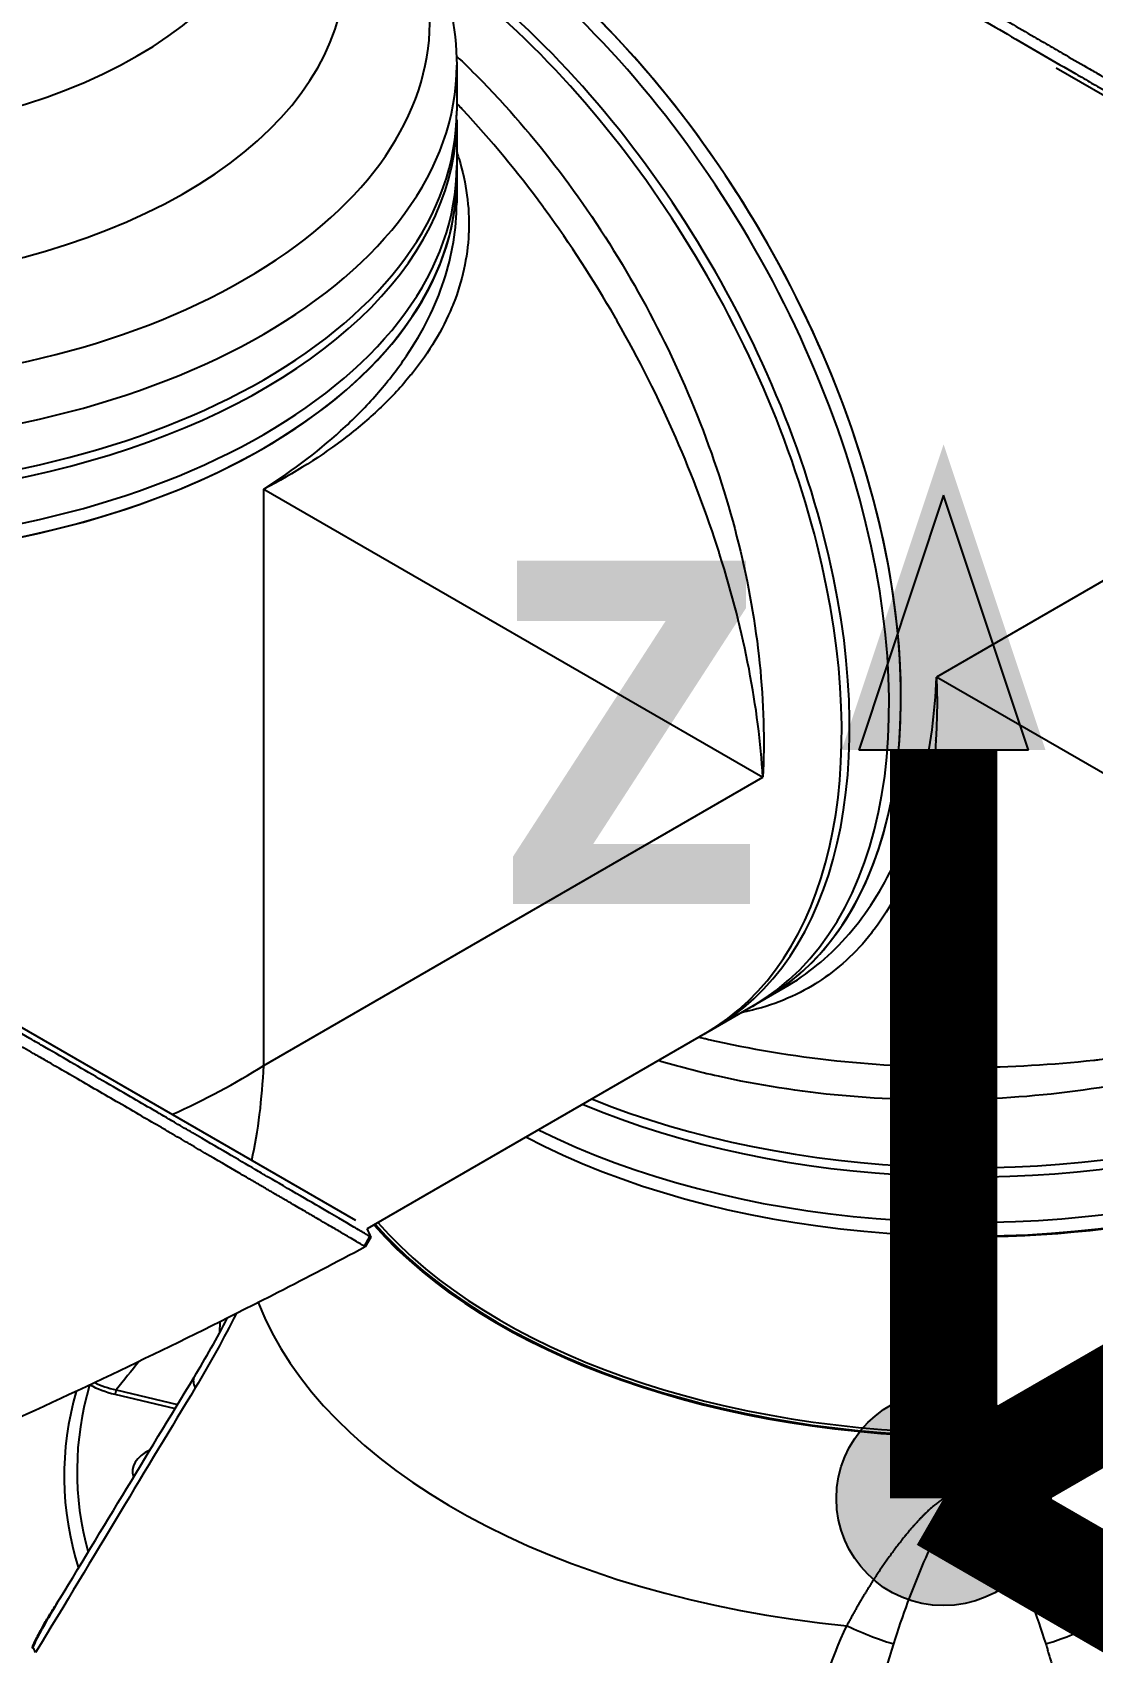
# Model space of a CAD drawing. Header units: millimetres. Extents: x 0 to 4378, y 0 to 2376.
# Drawn here: x 2624.8 to 2719.8, y 1084.8 to 1229.9 of the extents above; entities that cross this region are included whole.
import ezdxf

# ---------------------------------------------------------------- set-up
doc = ezdxf.new("R2010")
doc.units = ezdxf.units.MM
doc.header["$LTSCALE"] = 0.2
for name, color, linetype in [('01_Object Line', 4, 'Continuous'), ('07_Special Line2', 76, 'Continuous'), ('12_Before Rev.Num.', 5, 'Continuous')]:
    doc.layers.add(name, color=color, linetype=linetype)
doc.layers.add('14_Mark', color=7, linetype='Continuous', true_color=0xe03c31)
doc.styles.add('Rainbow-5.0 Style', font='malgunsl.ttf')

# ---------------------------------------------------------------- blocks, each defined once
blk = doc.blocks.new('A$C7c2cc22e_1')
for p, q in [((152.6065008939122, 192.9506762320998), (152.6065008939122, 188.8681933274638)), ((206.2739071004835, 192.7212172860018), (256.4097160687743, 163.7752944821186)), ((152.6065008939095, 188.0516967465373), (152.6065008939131, 180.6164901960692)), ((157.5799765255215, 183.8470536750792), (157.5803181969895, 183.8472509391941)), ((158.0114845107264, 183.3093664109401), (158.0111738931864, 183.3092142546302)), ((158.0626993730293, 183.2444268693216), (158.0623470579649, 183.2454016344564)), ((160.280796214427, 180.3451734872615), (160.2807981826754, 180.3451562649097)), ((153.4539291968067, 175.7100448865749), (153.4527257428908, 175.7094065359997)), ((147.7844329663922, 164.3538975819356), (147.7845123584093, 164.3537743572851)), ((169.6998560574666, 164.9763783476883), (169.6997239751518, 164.9764529962995)), ((169.7241547977728, 164.9279227679472), (169.7241934024933, 164.9280322944651)), ((240.2604473119354, 163.9650476075221), (195.5712987408224, 138.1637556501264)), ((147.3102133230132, 163.8258257564412), (147.3101033675212, 163.8260137911166)), ((135.3258009853325, 103.3810013051479), (135.3258009853325, 154.9835852198448)), ((135.3258009843303, 154.9835852192591), (180.0149495551377, 129.1822932620489)), ((178.6676536213145, 146.4380846960375), (178.6668297423166, 146.4376196808516)), ((179.3922659737309, 142.1758959664949), (179.3968717397674, 142.1710339223137)), ((240.2604473112442, 112.3624636932764), (195.5712987404459, 138.1637556504829)), ((180.1001252604592, 132.7609012753564), (180.1017528488082, 132.7619457138899)), ((135.3258009842766, 103.3810013045368), (180.0149495549085, 129.1822932616524)), ((143.5669953907654, 89.48891395821192), (93.4566100389984, 118.4201584302464)), ((175.5738240579467, 106.6641747708454), (182.0127630793559, 110.3816979481489)), ((182.0128339161411, 110.3817388409807), (182.0128687793476, 110.3817589692117)), ((174.8667172767673, 106.2559264803785), (144.5777638688196, 88.76859107682321)), ((135.2733490408536, 102.3707042449751), (135.2733836552525, 102.3707251388041)), ((134.9781984844822, 99.13495089263961), (134.9781809320248, 99.1372829594402)), ((144.344228757167, 87.18780060841891), (144.8441129493222, 88.05362541639988)), ((144.9174179731381, 88.00307686134693), (144.4175671123357, 87.13730978524109)), ((200.5118187169082, 88.06281942806163), (200.5086201487647, 88.1157018302838)), ((131.4042993890644, 79.47637642240807), (131.4158132410475, 80.43056461355809)), ((131.3906446666797, 78.34476774169525), (131.3906510801626, 78.3452992466955)), ((122.1148948758519, 74.34384642215446), (127.6177497779436, 73.02883422606101)), ((122.0001288135682, 73.94534375978037), (127.3916624701324, 72.65597837120367)), ((198.9962508587578, 70.13576203753837), (198.9913860990455, 70.21619183249277)), ((199.9900608784637, 71.03763382933175), (199.9937671489915, 70.9763575100551)), ((193.7452985789587, 57.21489369974734), (193.7451461501514, 57.21252053846183))]:
    blk.add_line(p, q)
for centre, major_axis, ratio, start_param, end_param in [((93.6065008939122, 196.8698598205556), (-56.60000000000003, -1.074140776324839e-13), 0.5773502691896248, 5.575267253678034, 10.13269601427093), ((93.6065008939122, 201.5238903318423), (49.00000000000004, 1.024180740216707e-13), 0.5773502691896248, 2.64152686739218, 6.783251093377193), ((93.6065008939122, 211.3218493029744), (-43.00000000000004, -8.593126210598715e-14), 0.5773502691896251, 0, 3.14159265358979), ((150.6700181356518, 160.4132874821371), (29.50000000000356, -51.09549882327981), 0.5773502691897108, 0, 2.500920673334171), ((149.6093579638718, 159.8009150464422), (29.50000000000664, -51.09549882327804), 0.5773502691897108, 0, 2.437853318015987), ((150.6700181356546, 160.4132874821371), (29.50000000000489, -51.09549882327907), 0.5773502691897108, 2.365732993070003e-13, 2.347719812479548), ((146.0738240579394, 157.7596735941224), (29.50000000000662, -51.09549882327804), 0.5773502691897108, 6.271200159555296, 8.537461915029628), ((145.36671727676, 157.3514253036556), (29.50000000000354, -51.0954988232799), 0.5773502691897111, 0, 2.22379761728034), ((93.6065008939122, 192.9506762320998), (-59.00000000000004, -1.031674745632926e-13), 0.577350269189625, 0, 3.141592653589791), ((93.6065008939122, 188.8681933274638), (-59.00000000000003, -1.068520272262674e-13), 0.577350269189625, 0, 3.14159265358979), ((93.60650089390947, 188.0516967465373), (59, 2.903927098785175e-14), 0.5773502691896263, 3.129607505959534, 6.295170454805224), ((93.60650089390947, 183.9692138418977), (59, 8.474471124841897e-14), 0.5773502691896263, 3.141592653589779, 6.283185307179571), ((93.60650089390947, 182.744468970508), (59, 8.474471124841897e-14), 0.5773502691896263, 3.141592653589779, 6.283185307179571), ((93.6065008939122, 182.7444689705044), (59.00000000000005, 3.574640583536847e-12), 0.5773502691896262, 3.935465494700098, 6.283185307179274), ((210.0411472219748, 201.2231974896458), (-59.55512013460004, -5.245803791353865e-14), 0.5773502691896264, 0.7197705191019104, 0.7198013774410308), ((160.1912820109028, 165.9103917435423), (7.038307434912809, -12.19070607655343), 0.5773502691897109, 4.009786573945192, 4.009889088588389), ((159.5088529004952, 165.5163911129457), (-7.538002848421742, 13.05620392106147), 0.5773502691897109, 1.024942765399022, 1.02496895615378), ((198.5411472219876, 152.3707961600121), (41.22500000000003, -2.425559753049811e-12), 0.5773502691896264, 2.407206995986531, 2.40720820702491), ((172.756107857871, 161.4812988118501), (2.086997151580645, -3.614785101787621), 0.5773502691897108, 3.543324367558016, 3.543358982471823), ((176.8463929282962, 157.9636059558397), (1.502030149729135, -2.599841699367992), 0.5768803744338248, 3.637472782233321, 3.637477629888447), ((179.5819430995625, 141.5541983094045), (0.3629905463261001, 0.3438573298300902), 0.3124597141036978, 1.590288555759279, 1.600406814922557), ((180.1148058614926, 143.0974512484354), (1.489878993832679, -2.537724769499103), 0.6005541222674083, 5.237396690512462, 5.239746467622037), ((186.0780924854589, 132.849960028012), (-4.709524616951547, 8.157135916053994), 0.5773502691897109, 1.241654517838504, 1.242259115526973), ((194.0832637971071, 132.8640177829911), (-1.050000000000344, 1.818653347947123), 0.5773502691897108, 4.178648361636808, 4.182618535143689), ((194.0832637971071, 132.8640177829911), (1.050000000000236, -1.818653347947185), 0.5773502691897107, 0.3608548924216477, 0.365748066909947), ((177.9925911957389, 132.5894121662495), (1.755554613558159, -3.040709786143768), 0.5773502691897108, 0.1875274560292848, 0.187579561267337), ((198.5411472219794, 127.4676504417075), (59, 2.974183399562235e-14), 0.5773502691896261, 4.084224324664952, 6.29517045480897), ((198.5411472219766, 128.284147022634), (59, 4.053007929272212e-14), 0.5773502691896266, 4.101409425193822, 6.283185307179585), ((198.541147221993, 151.962547869538), (45.52041990660651, 3.653327640407156e-14), 0.5773502691896265, 4.624837235398084, 4.624880793921906), ((198.5411472219794, 123.3851675370679), (59, 2.947642130379791e-14), 0.5773502691896263, 3.998893437925784, 6.283185307179585), ((198.5411472219821, 122.1604226656746), (59.09165072549233, 1.604966159973741e-13), 0.5773502691896228, 4.745744571991539, 6.338887980494405), ((198.5411472219794, 122.1604226656782), (59, 5.895284260759581e-14), 0.5773502691896261, 3.973424453184704, 6.283185307179583), ((93.6065008939122, 127.4676504416966), (58.9766781546919, 2.737738251465371), 0.6058813899903289, 5.288242262427483, 5.469669122578124), ((93.6065008939122, 127.4676504416966), (-27.11738820267108, 52.44417063851128), 0.6058813899904082, 3.773681978040697, 3.955108838191336), ((198.5411472219821, 104.60574617573), (-59.70549839655704, -1.643216812619031e-13), 0.5773502691896225, 0.465750213633136, 1.578418875072589), ((198.5411472219821, 104.60574617573), (-59.56615699225524, -1.624091486296386e-13), 0.5773502691896226, 0.4649758184422872, 1.578355034409327), ((198.5411472219821, 104.7633464279679), (59.36627882685143, 3.702038675612585e-12), 0.5773502691896226, 3.60887597145668, 4.719947687998943), ((198.5411472219821, 106.2501111650236), (59.60191148938184, 1.572179886277781e-13), 0.5773502691896225, 4.737196531584991, 5.676752010752407), ((198.541147221983, 90.34651612198286), (-65.25560367725639, -1.386391002000664e-13), 0.5773502691896227, 0.2191240792387497, 1.401331168115267), ((133.3941251052493, 72.9123106927691), (-4.274898243905281, 2.593309471739194), 0.3496061413240883, 0.000512094961486298, 0.4861797451181733), ((133.3941251052493, 72.9123106927691), (-4.274898243905281, 2.593309471739192), 0.3496061413240882, 6.696975126452287e-06, 0.000512094961486298), ((198.5411472219639, 66.609409410019), (-81.07590775918541, -2.173261570703744e-13), 0.5773502691896227, 6.120234651267108, 6.460297750508937), ((198.5411472219794, 67.04690345305426), (-79.92684109452235, -2.19824158875781e-13), 0.5773502691896227, 6.115065684133337, 6.440823800064377), ((141.0371110857031, 89.22284769350881), (23.24753579660756, 12.4774149343922), 0.4066503396386216, 3.392816414066148, 3.570126659114266), ((140.704577190656, 89.28530528113333), (22.67497017036361, 12.33938825944344), 0.394274347647635, 3.416169540278656, 3.571085708690818), ((122.0001288135809, 74.19029273411797), (0.06977634586539032, 0.2917726196933834), 0.3124597140993, 3.794856234446181, 5.339471536419996), ((199.7902512063156, 71.03788004125454), (0.1999110964102725, -0.005962678260896922), 0.5478887936628862, 0.05214096397951273, 1.608111451200513), ((201.4437394312572, 49.5994975215508), (0.04934282448137459, 40.04344659616085), 0.04359882333085681, 0.9817090675919165, 1.007712767244353), ((198.9913860990446, 70.3794911486766), (0.0008728126863434993, -0.1999980954859694), 0.006171600154919458, 4.131802388146182, 5.667692129040479), ((127.8304691033281, 67.04690345304698), (-4.25000000000001, -1.116294556791075e-14), 0.5773502691896227, 5.396604652881173, 6.49674587799343), ((188.2592471795861, 53.55830315545245), (-4.563237517688802, 2.04373759498929), 0.1232512958394265, 1.466897720719626, 2.490387923923173), ((208.8230472643963, 53.55830315545609), (-4.563237517687907, -2.043737594991114), 0.1232512958400554, 0.6512047296789483, 1.674694932874712), ((198.541147221983, 49.90047525356931), (-86.4301584610167, -2.27005914066325e-13), 0.5773502691896226, 6.258490084264032, 9.449473183684931)]:
    blk.add_ellipse(centre, major_axis=major_axis, ratio=ratio, start_param=start_param, end_param=end_param)
for points, knots in [([(136.6065008939122, 218.2341108524088), (139.6690630435833, 216.2328874800914), (142.3977160720906, 213.9843152050162), (147.1632851719924, 208.8554456822385), (149.14569366859, 205.9370233514855), (151.8741222061872, 199.668319974764), (152.6065008939122, 196.31463138666), (152.6065008939122, 192.9506762320998)], [6.344934220548364, 6.344934220548364, 6.344934220548364, 6.344934220548364, 6.576199703640879, 6.576199703640879, 6.822391587109029, 6.822391587109029, 7.068583470577182, 7.068583470577182, 7.068583470577182, 7.068583470577182]), ([(164.8219119701898, 217.2462483935014), (165.881057897439, 216.6347412730902), (166.9783171895597, 216.0005320805139), (169.2375775077671, 214.693384307313), (170.398551333541, 214.0210015315206), (172.3796974040888, 212.8727094438582), (173.1823847477972, 212.4072447175204), (175.0792763335858, 211.3067663237161), (176.1789180429359, 210.6684822849274), (177.9280364996766, 209.6527710524279), (178.5673422005484, 209.2814688082399), (179.9450712941143, 208.4811304927025), (180.6844309245207, 208.0515283808418), (183.4041587366264, 206.4711998337298), (185.4028214471255, 205.3094339347626), (191.4166427822411, 201.8143237979275), (195.4299322308188, 199.4823435951912), (201.3296154391601, 196.0585739529379), (203.2761060997527, 194.9296772277157), (206.1510486143598, 193.2636570086579), (207.1036372815033, 192.7118422184067), (208.5198890294841, 191.8917683841282), (208.9903281878233, 191.6194130564727), (209.6930869636381, 191.2126439465865), (209.9268563385831, 191.0773481243559), (210.5435016758474, 190.7204971842657), (210.8248087520587, 190.5577438807886), (210.8584709298302, 190.538267775366)], [0, 0, 0, 0, 0.4493563125055675, 0.4493563125055675, 0.8984674872382458, 0.8984674872382458, 1.197467799409754, 1.197467799409754, 1.595857780738837, 1.595857780738837, 1.823370048241626, 1.823370048241626, 2.08311788140897, 2.08311788140897, 2.775822454205861, 2.775822454205861, 4.159485792213735, 4.159485792213735, 4.850948749516448, 4.850948749516448, 5.197063108850871, 5.197063108850871, 5.370242404457572, 5.370242404457572, 5.456832188625868, 5.456832188625868, 5.599134327563663, 5.599134327563663, 5.599134327563663, 5.599134327563663]), ([(199.9800409392965, 197.9979657844378), (200.0087856594409, 197.9812842521278), (200.113216031611, 197.9206820548061), (200.3447849203658, 197.7863068309853), (200.4358947687233, 197.7334392342746), (200.7090873335983, 197.5749198505691), (200.891034679631, 197.469350782223), (201.4363049302729, 197.1529975710291), (201.799034980977, 196.9425744681503), (202.8845236486877, 196.3129615332), (203.6040640755764, 195.8957133946824), (204.7986244478743, 195.2032556382292), (205.2745900535065, 194.9273341411754), (206.2235849560475, 194.3773441529593), (206.6965947106219, 194.1033542578371), (207.8740081985143, 193.4213402805362), (208.5767401244957, 193.0143520715683), (209.6246394862392, 192.4076962005456), (209.9729220364716, 192.206098769715), (210.4937276380206, 191.9046782241894), (210.6670604402143, 191.8043668970204), (210.9266486321922, 191.654145891247), (211.013109448244, 191.6041132634455), (211.1219554319387, 191.541128440851), (211.3411655584787, 191.4142833279984), (211.3584608207702, 191.4042756839262)], [-1.054271393679411, -1.054271393679411, -1.054271393679411, -1.054271393679411, -1.01601116728266, -1.01601116728266, -0.991173260683727, -0.991173260683727, -0.9414978535694432, -0.9414978535694432, -0.842144080391757, -0.842144080391757, -0.643563625011893, -0.643563625011893, -0.5113721437959878, -0.5113721437959878, -0.3790245211111146, -0.3790245211111146, -0.1803343081606392, -0.1803343081606392, -0.0809759813401702, -0.0809759813401702, -0.0312964957634915, -0.0312964957634915, -0.006456822333047677, -0.006456822333047677, -7.474296861312978e-07, -7.474296861312978e-07, -7.474296861312978e-07, -7.474296861312978e-07]), ([(152.5926133736903, 193.7613662418698), (153.9107905586734, 192.5163309107884), (155.2072817476428, 191.2033034601191), (156.4667758920568, 189.8359469221068), (158.9435076419686, 187.1471092120119), (161.2824796062214, 184.2538586837618), (163.4809979448855, 181.1551029366346), (165.6796357660696, 178.0561787819315), (167.7395581838937, 174.7382446789234), (169.5643927366664, 171.3536924074579), (171.3893799206489, 167.9688570482431), (173.0067062920716, 164.4844941370393), (174.4065565892179, 160.8957709250681), (175.8065544121137, 157.3066695090201), (176.9574723580954, 153.6909472856423), (177.8464614247669, 150.1089958648226), (178.7358033777145, 146.5256225800586), (179.3663944514574, 142.9352784905568), (179.7310055226626, 139.4124531941161), (180.0954342264449, 135.8913899082581), (180.1900654394176, 132.4174191934289), (180.0149495549085, 129.1822932616524)], [0.593197755938773, 0.593197755938773, 0.593197755938773, 0.593197755938773, 0.6249764775211459, 0.6249764775211459, 0.6249764775211459, 0.6874677316994332, 0.6874677316994332, 0.6874677316994332, 0.7499623820797922, 0.7499623820797922, 0.7499623820797922, 0.8124622595828648, 0.8124622595828648, 0.8124622595828648, 0.8749687237483479, 0.8749687237483479, 0.8749687237483479, 0.9375, 0.9375, 0.9375, 1, 1, 1, 1]), ([(180.0149495549085, 129.1822932616524), (179.6642404505383, 135.3754162938785), (178.3535897712736, 142.1819175008895), (176.1813106373847, 149.07673916372), (176.1543597811469, 149.162281276851), (176.1272695378775, 149.2478645633128), (176.1000399264103, 149.3334880675357), (175.0248942072558, 152.7142834246297), (173.7332842648148, 156.1553303931469), (172.2275785900074, 159.598886800828), (170.6742718219957, 163.1513071467016), (168.926824365737, 166.6323593017805), (166.9849665025322, 170.031786215688), (166.9189689927889, 170.1473218144165), (166.8527130396251, 170.2628054913039), (166.7862025783306, 170.3782305198874), (164.8850376194314, 173.6775914843311), (162.770258780205, 176.9384997033121), (160.5360716590549, 179.9976210932764), (160.4666716401844, 180.0926458475515), (160.3971532847354, 180.1874906710982), (160.3275169662884, 180.2821549989094), (158.0640372609469, 183.3591526001255), (155.6755025913008, 186.2468756709495), (153.1584291403242, 188.9429952123319), (153.1051059592537, 189.0001114122715), (153.0517217718534, 189.0571402360474), (152.9982776052821, 189.1140807259217), (152.8680293816915, 189.252849802735), (152.7374321727002, 189.3910867795821), (152.6065020342776, 189.5287768170638)], [0, 0, 0, 0, 0.1234681652010437, 0.1234681652010437, 0.1234681652010437, 0.125, 0.125, 0.125, 0.1854836256489308, 0.1854836256489308, 0.1854836256489308, 0.2478793691506865, 0.2478793691506865, 0.2478793691506865, 0.25, 0.25, 0.25, 0.3106170665940803, 0.3106170665940803, 0.3106170665940803, 0.3125, 0.3125, 0.3125, 0.3737034301339614, 0.3737034301339614, 0.3737034301339614, 0.375, 0.375, 0.375, 0.3781598569619055, 0.3781598569619055, 0.3781598569619055, 0.3781598569619055]), ([(152.6065015208915, 185.1549314853728), (152.6521983600305, 185.0220421330341), (152.6964574647009, 184.8890690014559), (152.7392597874732, 184.756054223948), (152.7648839480944, 184.6764232178939), (152.7899845912634, 184.5967825365915), (152.8145578421263, 184.5171410983385), (153.4735349759912, 182.3814087521096), (153.7624503596344, 180.2449319290026), (153.6901014335717, 178.1123377102595), (153.6871141077509, 178.0242817552898), (153.6835102757086, 177.9362318461936), (153.6792903486912, 177.8481888602655), (153.5774983745023, 175.7244390147898), (153.1048647140396, 173.58393481042), (152.2876348290229, 171.5329264536995), (152.2546567413592, 171.4501610842126), (152.2211172244479, 171.3675358563705), (152.1870179060352, 171.2850579531878), (151.3410708545789, 169.2389191371112), (150.1569796318508, 167.2671112950047), (148.6418386268169, 165.3755374596403), (148.5898806439181, 165.3106706514263), (148.5375126279978, 165.24587038963), (148.4847347563937, 165.1811380162035), (147.695414719431, 164.2130322962294), (146.8082170494135, 163.2543861214072), (145.8468491754875, 162.333261686199), (144.891528205897, 161.417931028267), (143.8612850654663, 160.5366993867246), (142.7617019014988, 159.6885867899546), (140.5527071298529, 157.9847808811101), (138.0621849322943, 156.4090368960169), (135.3258009839246, 154.9835852189644)], [0.6837469029979232, 0.6837469029979232, 0.6837469029979232, 0.6837469029979232, 0.6875, 0.6875, 0.6875, 0.6897468397549366, 0.6897468397549366, 0.6897468397549366, 0.75, 0.75, 0.75, 0.7524878851863046, 0.7524878851863046, 0.7524878851863046, 0.8125, 0.8125, 0.8125, 0.8149216989851921, 0.8149216989851921, 0.8149216989851921, 0.875, 0.875, 0.875, 0.8770602355334463, 0.8770602355334463, 0.8770602355334463, 0.9078721106244801, 0.9078721106244801, 0.9078721106244801, 0.9384901822130994, 0.9384901822130994, 0.9384901822130994, 1, 1, 1, 1]), ([(135.3258009839246, 154.9835852189644), (138.0394443262639, 156.7017889027047), (140.5152553151938, 158.6047714753513), (142.6494669815547, 160.5969713977356), (143.7169374590776, 161.5934117396137), (144.7081105577054, 162.6185923333069), (145.6212154971035, 163.6746934892035), (146.5336966093173, 164.7300731238611), (147.3698865271163, 165.8200330269974), (148.1094833467614, 166.9167599126195), (149.5891826190964, 169.1109634725835), (150.7051083917377, 171.3524542101441), (151.4606216744505, 173.642904451699), (152.2161349571625, 175.9333546932539), (152.6039363351965, 178.2870768041175), (152.6064879652804, 180.5931600433869), (152.6064965982132, 180.6009622173369), (152.6065009636623, 180.6087640964906), (152.6065010612965, 180.6165656809499)], [0, 0, 0, 0, 0.0625, 0.0625, 0.0625, 0.093760678543191, 0.093760678543191, 0.093760678543191, 0.125, 0.125, 0.125, 0.1875, 0.1875, 0.1875, 0.25, 0.25, 0.25, 0.250211456318516, 0.250211456318516, 0.250211456318516, 0.250211456318516]), ([(144.8441129493203, 88.05362541639624), (144.8413338509417, 88.05538507439996), (144.8158620939585, 88.07154647030256), (144.7299518660693, 88.1243942868241), (144.6927977912419, 88.14707689510396), (144.5669510061816, 88.22341804037569), (144.4638984042194, 88.28534301964828), (144.0993685222857, 88.5030163585725), (143.7825710379366, 88.69063196784919), (142.6304884235906, 89.36952195952108), (141.590212291946, 89.97871968897743), (139.4714457675964, 91.21454792933946), (138.5190760922669, 91.76897396590357), (136.4449591727316, 92.97432609087264), (135.5874534187697, 93.47086212462455), (135.2508237884358, 93.66753810954833), (135.1913767015794, 93.70233301815824), (134.9476178361256, 93.84509622709447), (134.7626435587044, 93.95336291924104), (133.8087438254606, 94.51160347350014), (132.9768338856629, 94.99826751194269), (131.1118603092236, 96.08882955903027), (130.0682917204722, 96.69882270063681), (128.471041736113, 97.632250182407), (127.9740513280631, 97.922591728322), (127.298419079083, 98.31738615222275), (127.139289506893, 98.41058136828724), (126.8133268115207, 98.60064359417083), (126.6491378196824, 98.69583800938562), (126.1482328744733, 98.98633577023065), (125.7921072363242, 99.19293058079347), (124.766244014274, 99.78784788581834), (124.0919020522888, 100.1788002251997), (121.778294065266, 101.5198131485049), (120.0943780177477, 102.4952860701596), (117.5005609344244, 103.9968848062454), (116.6284344213263, 104.5016407495714), (115.2958690169453, 105.2726647475465), (114.8453825639335, 105.5332429615737), (113.4249312137617, 106.3547081057768), (112.4581186636997, 106.9141312631), (110.5297464412442, 108.0281563636272), (109.585243236299, 108.5744934411596), (107.6779438441827, 109.6763326806577), (106.7274248253425, 110.2253200920422), (104.8301394619239, 111.3208752847604), (103.8873143953333, 111.8651689340622), (99.2648138673976, 114.5330496781971), (95.43576779729665, 116.7409780858216), (89.83300901622533, 119.9693021779894), (88.14616970962743, 120.941017878642), (83.46319955797844, 123.6380583493374), (80.43348658692321, 125.3823805525099), (72.80904216234921, 129.77154849004), (68.23430880075557, 132.4048565089979), (62.7111591992616, 135.5862621872075), (61.62116946520837, 136.2142468471975), (59.7417263340285, 137.2973047860105), (58.94597894144499, 137.7559605852075), (57.57293263628708, 138.5474950890602), (56.99146835210558, 138.8827722535061), (55.55528529021194, 139.7109801134502), (54.70982294572332, 140.198666983888), (53.05618940528257, 141.1528076559298), (52.24882844250169, 141.6187865491047), (51.46205640879452, 142.0730147125578)], [9.890624780492436e-07, 9.890624780492436e-07, 9.890624780492436e-07, 9.890624780492436e-07, 0.02099923717382714, 0.02099923717382714, 0.03362041991416904, 0.03362041991416904, 0.05885341894005005, 0.05885341894005005, 0.1092900162834643, 0.1092900162834643, 0.2101393010227794, 0.2101393010227794, 0.2773865250958173, 0.2773865250958173, 0.3432593418124464, 0.3432593418124464, 0.3572551634940412, 0.3572551634940412, 0.400140981723559, 0.400140981723559, 0.5721057147858726, 0.5721057147858726, 0.7581527101278068, 0.7581527101278068, 0.839265306679439, 0.839265306679439, 0.8651235719039707, 0.8651235719039707, 0.8858205618285798, 0.8858205618285798, 0.9369757970599992, 0.9369757970599992, 1.031169459668294, 1.031169459668294, 1.255712309928325, 1.255712309928325, 1.367089424415377, 1.367089424415377, 1.423303214592771, 1.423303214592771, 1.543936408334071, 1.543936408334071, 1.662482103429481, 1.662482103429481, 1.779397001382567, 1.779397001382567, 1.892284281206336, 1.892284281206336, 2.327177115365628, 2.327177115365628, 2.5112095394714, 2.5112095394714, 2.83326965921205, 2.83326965921205, 3.31806138270669, 3.31806138270669, 3.439023590853387, 3.439023590853387, 3.52969817980121, 3.52969817980121, 3.597738268389915, 3.597738268389915, 3.699741305391441, 3.699741305391441, 3.801674443614834, 3.801674443614834, 3.801674443614834, 3.801674443614834]), ([(195.5712987410061, 138.1637556518581), (195.8402540228344, 131.963567928462), (195.0808960002541, 126.2873443080098), (193.3070673321017, 121.6365487922521), (193.2887390900978, 121.5884940351862), (193.2702972255574, 121.5405325544962), (193.2517419205888, 121.4926650174166), (192.3684270856465, 119.2139578936767), (191.2273019589447, 117.1475940584824), (189.8474468674522, 115.3625020803884), (189.8101667848214, 115.3142735549009), (189.7727288152009, 115.2662656959583), (189.7351331769687, 115.2184785542013), (188.3447225665486, 113.4511525539529), (186.7379937541082, 111.9856530422257), (184.9255892570109, 110.8234332109714), (184.8751178250295, 110.7910679750348), (184.8244666005185, 110.758936916478), (184.7736378233903, 110.7270409886733), (182.9416766093545, 109.5774539647609), (180.8746231460282, 108.7316926745443), (178.678117250297, 108.2374479665996), (178.625236749951, 108.225549110557), (178.5722759243035, 108.2138459133785), (178.5192349746831, 108.202338404928), (178.3740895556966, 108.1708483553084), (178.2283397761203, 108.1408211272537), (178.0819868867184, 108.1122577133865)], [0, 0, 0, 0, 0.1237216352332072, 0.1237216352332072, 0.1237216352332072, 0.125, 0.125, 0.125, 0.1858558342160932, 0.1858558342160932, 0.1858558342160932, 0.1875, 0.1875, 0.1875, 0.2483066695695646, 0.2483066695695646, 0.2483066695695646, 0.25, 0.25, 0.25, 0.3110306965146681, 0.3110306965146681, 0.3110306965146681, 0.3125, 0.3125, 0.3125, 0.3165207174178321, 0.3165207174178321, 0.3165207174178321, 0.3165207174178321]), ([(182.0128687793476, 110.3817589692117), (184.0083915599171, 111.5338742184613), (185.8163736251036, 113.0075254261719), (187.4353269353232, 114.8118289639024), (189.055367440571, 116.6173441671162), (190.4567952201214, 118.7312771539509), (191.6119017440978, 121.0917786144855), (192.767212812887, 123.4526980696501), (193.6903012513267, 126.0959250925225), (194.359780249737, 128.9713771906136), (195.0291104344969, 131.846190125234), (195.4401123738235, 134.9545697390495), (195.5712987410061, 138.1637556518581)], [0.7500223936594709, 0.7500223936594709, 0.7500223936594709, 0.7500223936594709, 0.8124832763978168, 0.8124832763978168, 0.8124832763978168, 0.8749861042377828, 0.8749861042377828, 0.8749861042377828, 0.9375, 0.9375, 0.9375, 1, 1, 1, 1]), ([(144.3442287571688, 87.18780060842255), (144.3428140497981, 87.18869557668222), (144.3268669935351, 87.19873191212537), (144.3134997722827, 87.20708030621608), (144.3049460596139, 87.21239251506267), (144.277791288454, 87.22921191761634), (144.2577106686767, 87.24157227237447), (144.1916121615568, 87.28204564054613), (144.1397060551371, 87.31356796845284), (143.9613955738769, 87.42112161004115), (143.8121600099585, 87.51031059358502), (143.2783111014041, 87.82750199764996), (142.8071889463081, 88.10530788495817), (142.0684246752517, 88.53899803062086), (141.8958518007794, 88.64022641297197), (141.5084169566053, 88.86721458232569), (141.2910757683603, 88.99436675060497), (140.8054059752158, 89.27835807706651), (140.5341503361878, 89.4369445292723), (139.9258262397907, 89.7920191061421), (139.5848874511685, 89.99065444349617), (139.0122077793121, 90.32454860805228), (138.790424205753, 90.45409082607875), (138.362686462875, 90.70305796636603), (138.1568336215059, 90.82233162876582), (137.7158261912027, 91.07869142772688), (137.4801434831506, 91.21619558309612), (137.1441497949954, 91.41224548525133), (137.0476178252884, 91.46852823564404), (136.8597388413073, 91.57732886001395), (136.7710796786432, 91.62834383448353), (136.5296510140906, 91.76765630377122), (136.3861211116837, 91.85176846501781), (136.1262942111043, 92.00300118753148), (136.0152297995628, 92.06717630415369), (135.7891490266884, 92.19836590740306), (135.672491925432, 92.26623085312895), (135.4992422167916, 92.36674959778247), (135.4472622349231, 92.39690160169994), (135.3129377108598, 92.47489281940943), (135.2234385073261, 92.52682575332074), (135.1104929407375, 92.59243837682516), (135.0805262755284, 92.60977277510756), (135.0285718478735, 92.63983703438498), (135.0047279447099, 92.65367088971834), (134.9583423964723, 92.6805953219191), (134.941098694344, 92.69058211071751), (134.9023871021345, 92.71301576218684), (134.8773143590106, 92.72764062743954), (134.8095130921984, 92.76723354960995), (134.7690961302415, 92.79081154752203), (134.6701701931961, 92.84867152436709), (134.6111157268315, 92.88332978944891), (134.4610435285103, 92.97120480845115), (134.3693090238685, 93.0249028070175), (134.1833645744064, 93.13373495236374), (134.0891572863093, 93.18886325942731), (133.7024084628356, 93.41518407134572), (133.4011098595583, 93.59148753233967), (132.1659866291429, 94.31406602675997), (131.1568537758931, 94.90417452973998), (129.5705638809231, 95.83144728792104), (129.0572528240718, 96.13145110565165), (128.0219841014241, 96.73644936701021), (127.5025561019247, 97.03992844377353), (126.8205684996892, 97.43842031679378), (126.6733333221082, 97.52454846764522), (126.4882881193134, 97.63261564749337), (126.4455627980678, 97.65752507514117), (126.3296441562034, 97.72503065606361), (126.2523888831092, 97.76995054068175), (125.6099238219667, 98.14255720313304), (125.0190543678855, 98.48528063242338), (123.7362655642937, 99.22908376895793), (123.0572948611489, 99.62267668063214), (121.0785824789073, 100.7694241502795), (119.7547518525535, 101.5363081944524), (117.8066513687645, 102.6642233528655), (117.2076134516637, 103.0109913256347), (116.3189229720256, 103.5253194550969), (116.0341396321528, 103.6901102295087), (115.3983351284078, 104.0580635209153), (115.0466878429888, 104.2615283083105), (114.4245061504726, 104.6214533286729), (114.1539582050955, 104.7779357423024), (113.5844167183541, 105.1072837343308), (113.2846640438202, 105.2806290578483), (112.6690774150811, 105.6368554771798), (112.3517446897731, 105.8204221823107), (111.7924551172782, 106.1437776212188), (111.5464838751577, 106.2858464036144), (111.1326877483607, 106.5249583898112), (110.9655257987597, 106.6216210965431), (110.5684196894708, 106.8510924070906), (110.339316594107, 106.983332720687), (109.8719015135466, 107.2535509733607), (109.6341290432774, 107.3910433740493), (108.9728801015335, 107.7732701432942), (108.5477587827027, 108.0189565339751), (107.6882747665459, 108.5155123393561), (107.2535455576126, 108.7665590608085), (106.4080411381174, 109.2549011028241), (105.9980277708855, 109.4917047553572), (104.8099102483502, 110.1779382596142), (104.0275689787904, 110.6295304044106), (102.5460552050954, 111.4846914831141), (101.8488410571717, 111.8870844133016), (100.5309690746371, 112.6475398010298), (99.91158310286391, 113.0048640767127), (98.74311109089103, 113.6789119595342), (98.19466818857381, 113.9952982166069), (96.67844014820548, 114.8696489144932), (95.70465028107628, 115.4311484836762), (93.98567337770055, 116.4220971698669), (93.2439706492878, 116.8496081698868), (91.37970240256254, 117.9240026722546), (90.25052649623831, 118.5746401982069), (88.54466495226552, 119.557353975255), (87.97368155930599, 119.8862699218298), (87.11425447506008, 120.3813007267345), (86.8272559034549, 120.5466094514231), (86.3960910070873, 120.7949352530159), (86.25225621755908, 120.8777794756788), (85.9636767682041, 121.0439808764349), (85.81960324852935, 121.1269528033408), (85.67610943073396, 121.2095981352904)], [-8.505803485241142, -8.505803485241142, -8.505803485241142, -8.505803485241142, -8.494785484210482, -8.494785484210482, -8.478062525713433, -8.478062525713433, -8.444627324451433, -8.444627324451433, -8.3777519753503, -8.3777519753503, -8.243882613135993, -8.243882613135993, -7.976301428436781, -7.976301428436781, -7.899894035317415, -7.899894035317415, -7.812616520462417, -7.812616520462417, -7.713811263231971, -7.713811263231971, -7.601205973293881, -7.601205973293881, -7.533203876128389, -7.533203876128389, -7.472897465749803, -7.472897465749803, -7.406802277668876, -7.406802277668876, -7.380659139869229, -7.380659139869229, -7.356700860126752, -7.356700860126752, -7.315971085684748, -7.315971085684748, -7.284980508640999, -7.284980508640999, -7.25328617282008, -7.25328617282008, -7.239037181155592, -7.239037181155592, -7.215436250665835, -7.215436250665835, -7.206289318662662, -7.206289318662662, -7.198131237088759, -7.198131237088759, -7.189481637360927, -7.189481637360927, -7.169746722959626, -7.169746722959626, -7.137336555004043, -7.137336555004043, -7.092372403346253, -7.092372403346253, -7.023785412598983, -7.023785412598983, -6.95493674234106, -6.95493674234106, -6.744241660112731, -6.744241660112731, -6.117798290935513, -6.117798290935513, -5.832067618266489, -5.832067618266489, -5.558694215663527, -5.558694215663527, -5.484409439096631, -5.484409439096631, -5.462185750066446, -5.462185750066446, -5.424225793229666, -5.424225793229666, -5.133134927515425, -5.133134927515425, -4.815364197693821, -4.815364197693821, -4.219580454458013, -4.219580454458013, -3.958906102118308, -3.958906102118308, -3.836726106073649, -3.836726106073649, -3.687479805912565, -3.687479805912565, -3.574079641381796, -3.574079641381796, -3.448903689995286, -3.448903689995286, -3.319243722902494, -3.319243722902494, -3.216967389430177, -3.216967389430177, -3.148247674814029, -3.148247674814029, -3.053870980122112, -3.053870980122112, -2.956864561895519, -2.956864561895519, -2.784948080220867, -2.784948080220867, -2.611143099673075, -2.611143099673075, -2.449015174964733, -2.449015174964733, -2.143447821133309, -2.143447821133309, -1.875779236044487, -1.875779236044487, -1.641340578306116, -1.641340578306116, -1.436278800083687, -1.436278800083687, -1.077298484688816, -1.077298484688816, -0.8079859130230599, -0.8079859130230599, -0.4041053116475488, -0.4041053116475488, -0.2021492294928372, -0.2021492294928372, -0.1011953881907618, -0.1011953881907618, -0.05071746640883749, -0.05071746640883749, -4.884723076297437e-10, -4.884723076297437e-10, -4.884723076297437e-10, -4.884723076297437e-10]), ([(240.2604473119891, 112.362463694546), (237.5368866465269, 110.5871072004556), (234.5539430288509, 108.9646436010153), (231.3400078720779, 107.523537334655), (228.1482986237961, 106.0923970117365), (224.6876920939949, 104.827642546843), (221.137985282644, 103.8015531539859), (217.5759190342924, 102.7718911034717), (213.9050154832512, 101.9667512712622), (210.1255716388659, 101.3833174612373), (206.3461277944816, 100.7998836512124), (202.4433880626129, 100.4451592623009), (198.5993451484946, 100.3297449924758), (194.753372489572, 100.214272783629), (190.9243066722374, 100.3310185570081), (187.1127709180764, 100.6828742674297), (183.3050600955885, 101.03437688552), (179.5931895223312, 101.6172921499528), (176.0435035474129, 102.4099816482849), (174.2072921616218, 102.8200307322077), (172.4019703092254, 103.2894397622986), (170.6397220155977, 103.815480165842)], [0, 0, 0, 0, 0.06271685863167983, 0.06271685863167983, 0.06271685863167983, 0.125, 0.125, 0.125, 0.1875, 0.1875, 0.1875, 0.25, 0.25, 0.25, 0.312531375573317, 0.312531375573317, 0.312531375573317, 0.375, 0.375, 0.375, 0.4073142949087499, 0.4073142949087499, 0.4073142949087499, 0.4073142949087499]), ([(174.2945853986976, 105.9256058661813), (174.4638743061505, 105.8847968889168), (174.6334200540341, 105.8444556860595), (174.8032122616587, 105.8045842762367), (174.9227026906192, 105.7765249681615), (175.0423237716805, 105.748696321738), (175.1620719554312, 105.7210991294633), (178.8453197932049, 104.8722570377904), (182.700743183148, 104.2290936841637), (186.6470413015186, 103.809693408446), (190.3934347072873, 103.4115383831013), (194.1508519639292, 103.2193055634962), (197.9094572742397, 103.2209569709958), (198.089440921849, 103.2210360498902), (198.2694358264698, 103.2215597695213), (198.4494406255453, 103.2225268893926), (202.1931396447726, 103.2426408292595), (205.9821186903555, 103.4601713094198), (209.6485239683316, 103.8568158623675), (209.8171649683381, 103.8750600358762), (209.9855491990347, 103.8936843730226), (210.1536598747325, 103.9126869813663), (213.8161587381073, 104.326682292256), (217.3660251368383, 104.9152222651283), (220.8043980210186, 105.6669970439398), (220.9343785217416, 105.6954163182527), (221.0642434934471, 105.7240788926792), (221.1939911041172, 105.7529842372787), (224.72001458257, 106.5385164192194), (228.1605878880328, 107.5100452698971), (231.3469317600184, 108.6155455382541), (234.5312068858557, 109.7203280562644), (237.5082731897037, 110.974719349626), (240.2604473119891, 112.362463694546)], [0.6220861935830111, 0.6220861935830111, 0.6220861935830111, 0.6220861935830111, 0.625, 0.625, 0.625, 0.6270505768995198, 0.6270505768995198, 0.6270505768995198, 0.6901227897282368, 0.6901227897282368, 0.6901227897282368, 0.75, 0.75, 0.75, 0.7528672653347984, 0.7528672653347984, 0.7528672653347984, 0.8125, 0.8125, 0.8125, 0.8152428838997834, 0.8152428838997834, 0.8152428838997834, 0.875, 0.875, 0.875, 0.8772589928824207, 0.8772589928824207, 0.8772589928824207, 0.9386494254297342, 0.9386494254297342, 0.9386494254297342, 1, 1, 1, 1]), ([(144.41745521536, 87.1372069665158), (141.8310558676767, 85.757539202099), (139.2230054426473, 84.39471388889069), (128.7335094224291, 79.02217062762793), (120.7295929284574, 75.16455025378673), (104.4233717179432, 67.72760671531069), (96.0429278797792, 64.11924328214445), (87.76391387387957, 60.71983781909876)], [0, 0, 0, 0, 0.9979699853904126, 0.9979699853904126, 3.992554798981598, 3.992554798981598, 6.993833621555028, 6.993833621555028, 6.993833621555028, 6.993833621555028]), ([(144.4174555076734, 87.13720010779434), (144.4184159274882, 87.13771506910416), (144.4146900031683, 87.140887647005), (144.400527552828, 87.1510492456946), (144.3924038808582, 87.15659902642074), (144.3768525311334, 87.16686636747181), (144.3711090548622, 87.17061522706717), (144.3606326811214, 87.17736494556084), (144.3457127375041, 87.18686178243661), (144.3442287571688, 87.18780060842255)], [-0.1100956053618445, -0.1100956053618445, -0.1100956053618445, -0.1100956053618445, -0.06198407562410596, -0.06198407562410596, -0.02813302231070395, -0.02813302231070395, -0.01120758449657133, -0.01120758449657133, -6.486058106837626e-07, -6.486058106837626e-07, -6.486058106837626e-07, -6.486058106837626e-07]), ([(144.9174219210581, 88.00307661188708), (144.9178771324732, 88.00385954688682), (144.9138972711771, 88.00718953335672), (144.8996424036059, 88.01737663246968), (144.8915486970636, 88.02289574290626), (144.8643911223062, 88.04081281467734), (144.8460114939935, 88.05242332341368), (144.8441129493203, 88.05362541639624)], [5.193379264605974, 5.193379264605974, 5.193379264605974, 5.193379264605974, 5.349223048675388, 5.349223048675388, 5.459525515567609, 5.459525515567609, 5.641477367522953, 5.641477367522953, 5.641477367522953, 5.641477367522953]), ([(199.7860578403624, 71.14755529086688), (199.7893717467359, 71.25904597319823), (199.8059412125222, 71.81650019173321), (199.8225103476416, 72.3739584472678), (199.8887858270873, 74.60380442446694), (199.9418028152941, 76.38772265975786), (200.0932740881499, 81.48488538679521), (200.1917199641966, 84.79823253339055), (200.2901537450834, 88.11172726148652)], [0, 0, 0, 0, 0.0166316321081156, 0.0831581605454623, 0.0831581605454623, 0.349264274610568, 0.349264274610568, 0.8434812944739862, 0.8434812944739862, 0.8434812944739862, 0.8434812944739862]), ([(199.9900608784637, 71.03763382933175), (199.9774417139706, 70.62059606323965), (199.5830050258737, 70.31289405072312), (199.2086626079272, 70.23836642971219), (199.1351753235522, 70.2237358876846), (199.0620561178803, 70.21672335426774), (198.9913860990455, 70.21619183249277)], [0, 0, 0, 0, 0.8359035052967482, 0.8359035052967482, 0.8359035052967482, 1, 1, 1, 1]), ([(199.9937671489934, 70.97635751001508), (199.9906467473265, 70.86783632744118), (199.9629506007141, 70.76011094930072), (199.8597917688203, 70.55524845901164), (199.7839263701999, 70.46056023341589), (199.6030102237655, 70.30909716375754), (199.5029393881614, 70.2507738074928), (199.3052216038514, 70.17549705061901), (199.2119828014202, 70.15309283857277), (199.0765778740433, 70.13822024555338), (199.036411340815, 70.13593951250368), (198.9962508587578, 70.13576203753837)], [0.03964738329097985, 0.03964738329097985, 0.03964738329097985, 0.03964738329097985, 0.0781729810393118, 0.0781729810393118, 0.1178623118196047, 0.1178623118196047, 0.1537190074562945, 0.1537190074562945, 0.1825701668262684, 0.1825701668262684, 0.1946468712909609, 0.1946468712909609, 0.1946468712909609, 0.1946468712909609]), ([(191.735953135546, 51.59189692572181), (192.5412381252245, 54.11714968605156), (193.4344915533038, 56.5601980421161), (194.9517211488601, 60.06376927413658), (195.4832764879229, 61.20830712869792), (196.4176659149234, 62.81615054680879), (196.75427592694, 63.34011312540315), (197.5356477758469, 64.22819402965251), (198.0065073895294, 64.60779806406208), (199.0478766543019, 64.62078778494833), (199.5239534322345, 64.24755907686995), (200.3037004616808, 63.37380385643701), (200.6357501609436, 62.8618942568246), (201.5781440770297, 61.25164909792511), (202.1130455179054, 60.10210009354341), (203.6394327246126, 56.5837244523027), (204.5387661253753, 54.12433138854612), (205.3463413084392, 51.59189692572181)], [0, 0, 0, 0, 0.250000000000001, 0.250000000000001, 0.375000000000001, 0.375000000000001, 0.437500000000001, 0.437500000000001, 0.500000000000001, 0.500000000000001, 0.562500000000001, 0.562500000000001, 0.625, 0.625, 0.750000000000001, 0.750000000000001, 1, 1, 1, 1]), ([(114.616701211412, 51.27768175339952), (114.7204011838767, 51.52741195937779), (114.8368969021421, 51.7851507166888), (114.9660417009754, 52.05086823473539), (115.0306141746478, 52.18372714654106), (115.0983454281813, 52.31858312973418), (115.1692430984276, 52.45541898073861), (115.2401407686757, 52.59225483173941), (115.3334704529007, 52.76600037430399), (115.3915240322776, 52.87180841319059), (115.4189358558815, 52.92176900698905), (115.4474583715455, 52.97321924619246), (115.4770560922243, 53.02615924557904), (115.5728242466212, 53.19745507237167), (115.68042162649, 53.38436123701467), (115.7994540089521, 53.58682483064695), (115.955274060866, 53.85186100834471), (116.1504214991292, 54.17528316722019), (116.3265643522045, 54.46170076351336), (116.3938652260213, 54.57113554426178), (116.4622189133979, 54.6815119346029), (116.5315589104412, 54.79279688219322), (116.7951416787637, 55.21582537669747), (117.0737481280994, 55.65297590656701), (117.3673394223133, 56.10396701218633)], [1.437451387319987e-07, 1.437451387319987e-07, 1.437451387319987e-07, 1.437451387319987e-07, 0.125000000000007, 0.125000000000007, 0.125000000000007, 0.187500000000007, 0.187500000000007, 0.187500000000007, 0.250000000000008, 0.250000000000008, 0.250000000000008, 0.2795113409658079, 0.2795113409658079, 0.2795113409658079, 0.375000000000008, 0.375000000000008, 0.375000000000008, 0.500000000000008, 0.500000000000008, 0.500000000000008, 0.5477601508110241, 0.5477601508110241, 0.5477601508110241, 0.7293112512293696, 0.7293112512293696, 0.7293112512293696, 0.7293112512293696]), ([(116.2493685776553, 54.25792410499707), (115.9648413347195, 53.78800069516001), (115.7432818094039, 53.40935288544279), (115.5184956249905, 53.00761526765564), (115.4667090546145, 52.91506236690111), (115.4146786140464, 52.82123708310974), (115.3619091163637, 52.72464555133047), (115.07233587058, 52.19459837254544), (114.8286116659237, 51.70007214921861), (114.6375259831839, 51.2408900875671)], [0.5066947260357392, 0.5066947260357392, 0.5066947260357392, 0.5066947260357392, 0.7044425635758819, 0.7044425635758819, 0.7044425635758819, 0.749999999999998, 0.749999999999998, 0.749999999999998, 0.999996973904645, 0.999996973904645, 0.999996973904645, 0.999996973904645]), ([(114.6375190447689, 51.24087341440099), (114.6343238378104, 51.24311557696274), (114.63100717015, 51.24745555289701), (114.6240032463502, 51.2598319286808), (114.6203161926242, 51.26817247294821), (114.616702386762, 51.27768275330527)], [-0.00968373614810291, -0.00968373614810291, -0.00968373614810291, -0.00968373614810291, -0.005063892399640637, -0.005063892399640637, -9.827163419919313e-07, -9.827163419919313e-07, -9.827163419919313e-07, -9.827163419919313e-07]), ([(114.9059245090084, 50.81205160877653), (114.8597864822204, 50.92557988670887), (114.8138760964812, 51.01807322198874), (114.7235305313552, 51.16117839673825), (114.6797208070984, 51.210761327613), (114.6375190447689, 51.24087341440099)], [-0.1213984384568967, -0.1213984384568967, -0.1213984384568967, -0.1213984384568967, -0.06074723058142439, -0.06074723058142439, -2.436636052046701e-05, -2.436636052046701e-05, -2.436636052046701e-05, -2.436636052046701e-05])]:
    blk.add_open_spline(points, degree=3, knots=knots)
for points in [[(144.5739118926904, 88.77727992747168), (144.6882727893098, 88.51931389158563), (144.8027793390538, 88.26134912612906), (144.9173867579429, 88.00347448452521)], [(200.4993153024107, 88.11552300964104), (200.3295920286137, 82.42246118520416), (200.1598402151922, 76.72983653894335), (199.9900608784637, 71.03763382933175)], [(200.0195730411979, 71.84951955051292), (200.1836805203675, 77.25355312768079), (200.3477626347267, 82.65798304459167), (200.5118187170347, 88.0628194259807)], [(129.1192205773095, 75.505610284461), (130.1407368101827, 77.18958515577833), (131.140309202925, 78.94965908410086), (132.0968433219077, 80.77095168557935)], [(132.8552016270341, 81.15135388901399), (131.7738510810341, 78.9935583960978), (130.55883035017, 76.77394855615421), (129.1909559098749, 74.50679664382551)], [(116.2500479627615, 54.25751314471199), (120.5304894734754, 61.33363006249056), (124.8147507231806, 68.40872444064735), (129.1055970878188, 75.48197865425027)], [(124.1762404383717, 76.88184675555021), (123.4890065572727, 76.03594522768981), (122.8018956557025, 75.18994166019547), (122.1148945024725, 74.34384651138316)], [(129.1909559098749, 74.50679664382551), (124.9115419621712, 67.41398082944943), (120.1499977141812, 59.51574982290185), (114.9059245649732, 50.81205146132197)], [(198.9898752928211, 70.48918850072005), (199.4062852569532, 70.49100575752163), (199.775694141219, 70.79888645148822), (199.7860578403634, 71.14755529086688)], [(184.242696924337, 42.72265914977834), (184.9834498496211, 46.71139490167843), (186.1058828634123, 50.19633244633224), (187.5354507499906, 53.2108708179112)], [(189.727110421165, 42.05707673848883), (190.1303043951038, 45.32803266421615), (190.7591925843954, 48.52892258611246), (191.7359531279917, 51.59189692773725)]]:
    blk.add_open_spline(points, degree=3)
blk.add_rational_spline([(209.5468436710762, 53.21087080729194), (208.2601219470725, 55.66326425253646), (206.8139016161285, 57.98802126776718), (204.3424902860006, 61.26999340057591), (203.4743884875043, 62.33370932954858), (201.9437077641833, 63.81467712725498), (201.4042073795044, 64.28383776741248), (200.1374467821315, 65.08280690935135), (199.3641509080644, 65.42294943017987), (197.6728129116627, 65.41110770024898), (196.9079831058189, 65.06513936812917), (195.6385779168613, 64.25298819317322), (195.0916720177438, 63.77269018235529), (193.5740209040177, 62.29366744887011), (192.7113864048715, 61.23439515282735), (190.2549183315386, 57.96575462466353), (188.8184913981258, 55.65624835859853), (187.5354507729089, 53.21087080729194)], [0.999999998671379, 0.999999999009254, 0.999999999295967, 0.999999999631925, 0.999999999728596, 0.999999999846663, 0.999999999881044, 0.999999999935935, 0.999999999956991, 0.999999999956251, 0.999999999934801, 0.99999999987884, 0.999999999843469, 0.999999999725079, 0.999999999628501, 0.999999999293239, 0.999999999008228, 0.999999998671379], degree=3, knots=[0, 0, 0, 0, 0.25, 0.25, 0.375, 0.375, 0.4375, 0.4375, 0.5, 0.5, 0.5625, 0.5625, 0.625, 0.625, 0.75, 0.75, 1, 1, 1, 1])
blk.add_rational_spline([(205.3463413160134, 51.59189692774453), (206.323101859628, 48.52892258609427), (206.9519900487749, 45.32803266429983), (207.3551840228356, 42.05707673848883)], [1.00000000000172, 1.00000000000216, 1.00000000000263, 1.00000000000313], degree=3)
blk = doc.blocks.new('Blk$A46N0-6W24B')
h = blk.add_hatch(color=256)
h.dxf.hatch_style = 1
h.paths.add_polyline_path([(4.063017908632901, -0.1894029795744245, 1), (-5.936982091367554, -0.1894029795744245, 1)])
at = {"layer": '12_Before Rev.Num.'}
blk.add_hatch(color=256, dxfattribs=at).paths.add_polyline_path([(-0.936982091367554, 48.96659702042007), (-5.688982091367052, 34.71059702042066), (3.815017908633308, 34.71059702042066)])
blk.add_circle((-0.936982091367554, -0.1894029795744245), 4.999999999999999)
at = {"layer": '07_Special Line2', "const_width": 4.999999999999999}
blk.add_lwpolyline([(29.28730450071043, 17.26059702042676), (-0.936982091367554, -0.1894029795739698)], dxfattribs=at)
at = {"layer": '12_Before Rev.Num.'}
for p, q in [((-0.936982091367554, 46.59059702042623), (-4.896982091367136, 34.71059702042703)), ((3.023017908633847, 34.71059702042703), (-0.936982091367554, 46.59059702042623)), ((3.023017908633847, 34.71059702042703), (-4.896982091367136, 34.71059702042703))]:
    blk.add_line(p, q, dxfattribs=at)
at = {"layer": '12_Before Rev.Num.', "const_width": 4.999999999999999}
blk.add_lwpolyline([(-0.936982091367554, 34.71059702042703), (-0.936982091367554, -0.1894029795744245)], dxfattribs=at)
at = {"layer": '14_Mark', "const_width": 4.999999999999999}
blk.add_lwpolyline([(29.28730450071134, -17.63940297957515), (-0.936982091367554, -0.1894029795744245)], dxfattribs=at)
at = {"layer": '12_Before Rev.Num.', "insert": (-21.52401248497927, 35.53575010814939), "char_height": 16, "attachment_point": 4, "style": 'Rainbow-5.0 Style'}
blk.add_mtext('{\\fMalgun Gothic Semilight|b1|i0|c129|p50;Z}', dxfattribs=at)

msp = doc.modelspace()

# ---------------------------------------------------------------- block references
at = {"xscale": 1.92, "yscale": 1.92, "zscale": 1.92}
msp.add_blockref('Blk$A46N0-6W24B', (2708.215285844453, 1098.999435537109), dxfattribs=at)
at = {"layer": '01_Object Line'}
msp.add_blockref('A$C7c2cc22e_1', (2510.211880549177, 1034.021405449557), dxfattribs=at)

doc.saveas('drawing.dxf')
